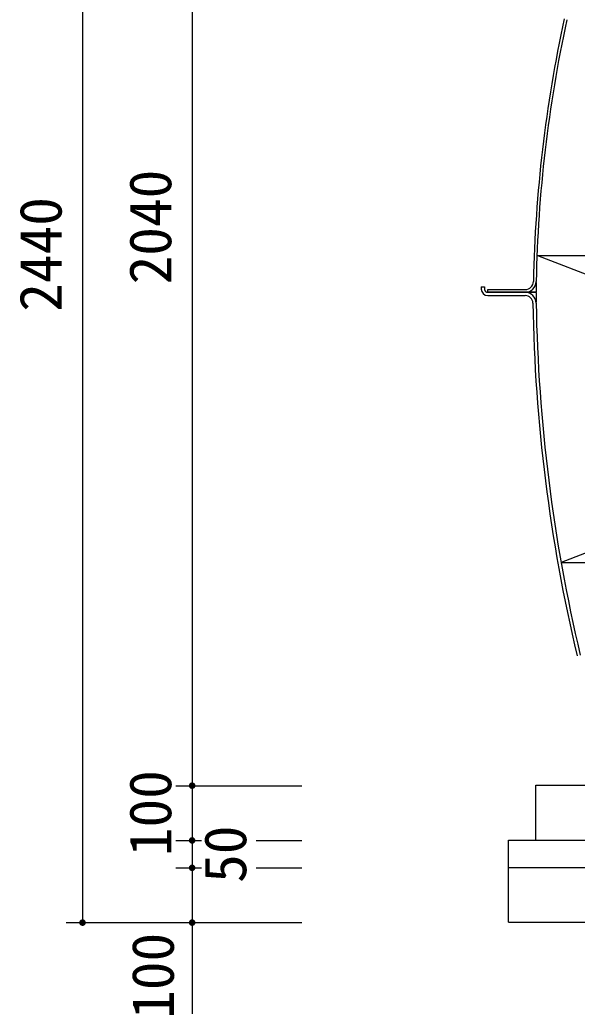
# Model space of a CAD drawing. Units: millimetres, scale not verified. Extents: x -8910 to 8910, y -6308 to 6308.
# Drawn here: x -792 to 224, y -3821 to -2005 of the extents above; entities that cross this region are included whole.
import ezdxf
from ezdxf.enums import TextEntityAlignment as Align

# ---------------------------------------------------------------- set-up
doc = ezdxf.new("R2010")
doc.units = ezdxf.units.MM
doc.header["$LTSCALE"] = 30
doc.linetypes.add('DASHED3', pattern=[4, 3, -1])
doc.linetypes.add('DOUBLE_CHAIN2', pattern=[12.8, 9, -1, 0.6, -0.6, 0.6, -1])
for name, color, linetype, lineweight in [('0-0_製作', 5, 'Continuous', 25), ('0-1_躯体', 3, 'Continuous', 25), ('0-2_機器', 2, 'Continuous', 25), ('0-3_空気管', 3, 'Continuous', 25)]:
    doc.layers.add(name, color=color, linetype=linetype, lineweight=lineweight)
doc.styles.add('ＭＳ ゴシック', font='')
doc.styles.get('ＭＳ ゴシック').set_extended_font_data('MS Gothic')

msp = doc.modelspace()

# ---------------------------------------------------------------- linework, layer by layer
at = {"layer": '0-0_製作', "color": 3}
for p in [(151.84, -2434.86), (194.94, -2994.86)]:
    msp.add_line(p, (1603.42, -2994.86), dxfattribs=at)
at = {"layer": '0-0_製作', "color": 2}
for p, q in [((-508.17, -3402.48), (-278.17, -3402.48)), ((-508.17, -3502.48), (-460.81, -3502.48)), ((-361.54, -3502.48), (-278.17, -3502.48)), ((-508.17, -3552.48), (-460.81, -3552.48)), ((-361.54, -3552.48), (-278.17, -3552.48)), ((-708.17, -3652.48), (-278.17, -3652.48)), ((-478.17, -3652.48), (-478.17, -3819.08))]:
    msp.add_line(p, q, dxfattribs=at)
at = {"layer": '0-0_製作', "color": 3}
msp.add_lwpolyline([(151.84, -2434.86), (1647.3, -2434.86), (195, -2994.86)], dxfattribs=at)
at = {"layer": '0-0_製作'}
for points in [[(-484.07, -3401.35), (-478.17, -3396.48), (-478.17, -3402.48)], [(-483.88, -3400.62), (-478.17, -3396.48), (-484.07, -3401.35)], [(-483.6, -3399.92), (-478.17, -3396.48), (-483.88, -3400.62)], [(-483.24, -3399.26), (-478.17, -3396.48), (-483.6, -3399.92)], [(-482.79, -3398.65), (-478.17, -3396.48), (-483.24, -3399.26)], [(-482.28, -3398.1), (-478.17, -3396.48), (-482.79, -3398.65)], [(-481.7, -3397.62), (-478.17, -3396.48), (-482.28, -3398.1)], [(-481.06, -3397.22), (-478.17, -3396.48), (-481.7, -3397.62)], [(-480.38, -3396.9), (-478.17, -3396.48), (-481.06, -3397.22)], [(-479.66, -3396.66), (-478.17, -3396.48), (-480.38, -3396.9)], [(-478.92, -3396.52), (-478.17, -3396.48), (-479.66, -3396.66)], [(-478.17, -3396.48), (-472.17, -3402.48), (-478.17, -3402.48)], [(-478.17, -3396.48), (-472.22, -3401.72), (-472.17, -3402.48)], [(-478.17, -3396.48), (-472.36, -3400.98), (-472.22, -3401.72)], [(-478.17, -3396.48), (-472.59, -3400.27), (-472.36, -3400.98)], [(-478.17, -3396.48), (-472.91, -3399.59), (-472.59, -3400.27)], [(-478.17, -3396.48), (-473.32, -3398.95), (-472.91, -3399.59)], [(-478.17, -3396.48), (-473.8, -3398.37), (-473.32, -3398.95)], [(-478.17, -3396.48), (-474.35, -3397.85), (-473.8, -3398.37)], [(-478.17, -3396.48), (-474.96, -3397.41), (-474.35, -3397.85)], [(-478.17, -3396.48), (-475.62, -3397.05), (-474.96, -3397.41)], [(-478.17, -3396.48), (-476.32, -3396.77), (-475.62, -3397.05)], [(-478.17, -3396.48), (-477.05, -3396.58), (-476.32, -3396.77)], [(-477.79, -3396.49), (-477.05, -3396.58), (-478.17, -3396.48)], [(-484.16, -3402.1), (-478.17, -3402.48), (-484.17, -3402.48)], [(-484.17, -3402.48), (-478.17, -3402.48), (-484.12, -3403.23)], [(-484.07, -3401.35), (-478.17, -3402.48), (-484.16, -3402.1)], [(-484.12, -3403.23), (-478.17, -3402.48), (-483.98, -3403.97)], [(-483.98, -3403.97), (-478.17, -3402.48), (-483.75, -3404.68)], [(-483.75, -3404.68), (-478.17, -3402.48), (-483.43, -3405.37)], [(-483.43, -3405.37), (-478.17, -3402.48), (-483.03, -3406)], [(-483.03, -3406), (-478.17, -3402.48), (-482.55, -3406.58)], [(-482.55, -3406.58), (-478.17, -3402.48), (-482, -3407.1)], [(-482, -3407.1), (-478.17, -3402.48), (-481.39, -3407.54)], [(-481.39, -3407.54), (-478.17, -3402.48), (-480.73, -3407.91)], [(-480.73, -3407.91), (-478.17, -3402.48), (-480.03, -3408.18)], [(-480.03, -3408.18), (-478.17, -3402.48), (-478.17, -3408.48)], [(-480.03, -3408.18), (-478.55, -3408.46), (-479.3, -3408.37)], [(-480.03, -3408.18), (-478.17, -3408.48), (-478.55, -3408.46)], [(-478.17, -3402.48), (-477.42, -3408.43), (-478.17, -3408.48)], [(-478.17, -3402.48), (-476.68, -3408.29), (-477.42, -3408.43)], [(-478.17, -3402.48), (-475.96, -3408.05), (-476.68, -3408.29)], [(-478.17, -3402.48), (-475.28, -3407.73), (-475.96, -3408.05)], [(-478.17, -3402.48), (-474.64, -3407.33), (-475.28, -3407.73)], [(-478.17, -3402.48), (-474.06, -3406.85), (-474.64, -3407.33)], [(-478.17, -3402.48), (-473.55, -3406.3), (-474.06, -3406.85)], [(-478.17, -3402.48), (-473.11, -3405.69), (-473.55, -3406.3)], [(-478.17, -3402.48), (-472.74, -3405.03), (-473.11, -3405.69)], [(-478.17, -3402.48), (-472.47, -3404.33), (-472.74, -3405.03)], [(-478.17, -3402.48), (-472.28, -3403.6), (-472.47, -3404.33)], [(-478.17, -3402.48), (-472.18, -3402.85), (-472.28, -3403.6)], [(-472.17, -3402.48), (-472.18, -3402.85), (-478.17, -3402.48)], [(-484.16, -3502.1), (-478.17, -3502.48), (-484.17, -3502.48)], [(-484.17, -3502.48), (-478.17, -3502.48), (-484.12, -3503.23)], [(-484.07, -3501.35), (-478.17, -3502.48), (-484.16, -3502.1)], [(-484.12, -3503.23), (-478.17, -3502.48), (-483.98, -3503.97)], [(-484.07, -3501.35), (-478.17, -3496.48), (-478.17, -3502.48)], [(-483.88, -3500.62), (-478.17, -3496.48), (-484.07, -3501.35)], [(-483.98, -3503.97), (-478.17, -3502.48), (-483.75, -3504.68)], [(-483.6, -3499.92), (-478.17, -3496.48), (-483.88, -3500.62)], [(-483.75, -3504.68), (-478.17, -3502.48), (-483.43, -3505.37)], [(-483.24, -3499.26), (-478.17, -3496.48), (-483.6, -3499.92)], [(-483.43, -3505.37), (-478.17, -3502.48), (-483.03, -3506)], [(-482.79, -3498.65), (-478.17, -3496.48), (-483.24, -3499.26)], [(-483.03, -3506), (-478.17, -3502.48), (-482.55, -3506.58)], [(-482.28, -3498.1), (-478.17, -3496.48), (-482.79, -3498.65)], [(-482.55, -3506.58), (-478.17, -3502.48), (-482, -3507.1)], [(-481.7, -3497.62), (-478.17, -3496.48), (-482.28, -3498.1)], [(-482, -3507.1), (-478.17, -3502.48), (-481.39, -3507.54)], [(-481.06, -3497.22), (-478.17, -3496.48), (-481.7, -3497.62)], [(-481.39, -3507.54), (-478.17, -3502.48), (-480.73, -3507.91)], [(-480.38, -3496.9), (-478.17, -3496.48), (-481.06, -3497.22)], [(-480.73, -3507.91), (-478.17, -3502.48), (-480.03, -3508.18)], [(-479.66, -3496.66), (-478.17, -3496.48), (-480.38, -3496.9)], [(-480.03, -3508.18), (-478.17, -3502.48), (-478.17, -3508.48)], [(-478.92, -3496.52), (-478.17, -3496.48), (-479.66, -3496.66)], [(-478.17, -3496.48), (-472.17, -3502.48), (-478.17, -3502.48)], [(-478.17, -3496.48), (-472.22, -3501.72), (-472.17, -3502.48)], [(-478.17, -3496.48), (-472.36, -3500.98), (-472.22, -3501.72)], [(-478.17, -3496.48), (-472.59, -3500.27), (-472.36, -3500.98)], [(-478.17, -3496.48), (-472.91, -3499.59), (-472.59, -3500.27)], [(-478.17, -3496.48), (-473.32, -3498.95), (-472.91, -3499.59)], [(-478.17, -3496.48), (-473.8, -3498.37), (-473.32, -3498.95)], [(-478.17, -3496.48), (-474.35, -3497.85), (-473.8, -3498.37)], [(-478.17, -3496.48), (-474.96, -3497.41), (-474.35, -3497.85)], [(-478.17, -3496.48), (-475.62, -3497.05), (-474.96, -3497.41)], [(-478.17, -3496.48), (-476.32, -3496.77), (-475.62, -3497.05)], [(-478.17, -3496.48), (-477.05, -3496.58), (-476.32, -3496.77)], [(-477.79, -3496.49), (-477.05, -3496.58), (-478.17, -3496.48)], [(-478.17, -3502.48), (-477.42, -3508.43), (-478.17, -3508.48)], [(-478.17, -3502.48), (-476.68, -3508.29), (-477.42, -3508.43)], [(-478.17, -3502.48), (-475.96, -3508.05), (-476.68, -3508.29)], [(-478.17, -3502.48), (-475.28, -3507.73), (-475.96, -3508.05)], [(-478.17, -3502.48), (-474.64, -3507.33), (-475.28, -3507.73)], [(-478.17, -3502.48), (-474.06, -3506.85), (-474.64, -3507.33)], [(-478.17, -3502.48), (-473.55, -3506.3), (-474.06, -3506.85)], [(-478.17, -3502.48), (-473.11, -3505.69), (-473.55, -3506.3)], [(-478.17, -3502.48), (-472.74, -3505.03), (-473.11, -3505.69)], [(-478.17, -3502.48), (-472.47, -3504.33), (-472.74, -3505.03)], [(-478.17, -3502.48), (-472.28, -3503.6), (-472.47, -3504.33)], [(-478.17, -3502.48), (-472.18, -3502.85), (-472.28, -3503.6)], [(-472.17, -3502.48), (-472.18, -3502.85), (-478.17, -3502.48)], [(-480.03, -3508.18), (-478.55, -3508.46), (-479.3, -3508.37)], [(-480.03, -3508.18), (-478.17, -3508.48), (-478.55, -3508.46)], [(-484.16, -3552.1), (-478.17, -3552.48), (-484.17, -3552.48)], [(-484.17, -3552.48), (-478.17, -3552.48), (-484.12, -3553.23)], [(-484.07, -3551.35), (-478.17, -3552.48), (-484.16, -3552.1)], [(-484.12, -3553.23), (-478.17, -3552.48), (-483.98, -3553.97)], [(-484.07, -3551.35), (-478.17, -3546.48), (-478.17, -3552.48)], [(-483.88, -3550.62), (-478.17, -3546.48), (-484.07, -3551.35)], [(-483.98, -3553.97), (-478.17, -3552.48), (-483.75, -3554.68)], [(-483.6, -3549.92), (-478.17, -3546.48), (-483.88, -3550.62)], [(-483.75, -3554.68), (-478.17, -3552.48), (-483.43, -3555.37)], [(-483.24, -3549.26), (-478.17, -3546.48), (-483.6, -3549.92)], [(-483.43, -3555.37), (-478.17, -3552.48), (-483.03, -3556)], [(-482.79, -3548.65), (-478.17, -3546.48), (-483.24, -3549.26)], [(-483.03, -3556), (-478.17, -3552.48), (-482.55, -3556.58)], [(-482.28, -3548.1), (-478.17, -3546.48), (-482.79, -3548.65)], [(-482.55, -3556.58), (-478.17, -3552.48), (-482, -3557.1)], [(-481.7, -3547.62), (-478.17, -3546.48), (-482.28, -3548.1)], [(-482, -3557.1), (-478.17, -3552.48), (-481.39, -3557.54)], [(-481.06, -3547.22), (-478.17, -3546.48), (-481.7, -3547.62)], [(-481.39, -3557.54), (-478.17, -3552.48), (-480.73, -3557.91)], [(-480.38, -3546.9), (-478.17, -3546.48), (-481.06, -3547.22)], [(-480.73, -3557.91), (-478.17, -3552.48), (-480.03, -3558.18)], [(-479.66, -3546.66), (-478.17, -3546.48), (-480.38, -3546.9)], [(-480.03, -3558.18), (-478.17, -3552.48), (-478.17, -3558.48)], [(-480.03, -3558.18), (-478.55, -3558.46), (-479.3, -3558.37)], [(-480.03, -3558.18), (-478.17, -3558.48), (-478.55, -3558.46)], [(-478.92, -3546.52), (-478.17, -3546.48), (-479.66, -3546.66)], [(-478.17, -3546.48), (-472.17, -3552.48), (-478.17, -3552.48)], [(-478.17, -3546.48), (-472.22, -3551.72), (-472.17, -3552.48)], [(-478.17, -3546.48), (-472.36, -3550.98), (-472.22, -3551.72)], [(-478.17, -3546.48), (-472.59, -3550.27), (-472.36, -3550.98)], [(-478.17, -3546.48), (-472.91, -3549.59), (-472.59, -3550.27)], [(-478.17, -3546.48), (-473.32, -3548.95), (-472.91, -3549.59)], [(-478.17, -3546.48), (-473.8, -3548.37), (-473.32, -3548.95)], [(-478.17, -3546.48), (-474.35, -3547.85), (-473.8, -3548.37)], [(-478.17, -3546.48), (-474.96, -3547.41), (-474.35, -3547.85)], [(-478.17, -3546.48), (-475.62, -3547.05), (-474.96, -3547.41)], [(-478.17, -3546.48), (-476.32, -3546.77), (-475.62, -3547.05)], [(-478.17, -3546.48), (-477.05, -3546.58), (-476.32, -3546.77)], [(-477.79, -3546.49), (-477.05, -3546.58), (-478.17, -3546.48)], [(-478.17, -3552.48), (-477.42, -3558.43), (-478.17, -3558.48)], [(-478.17, -3552.48), (-476.68, -3558.29), (-477.42, -3558.43)], [(-478.17, -3552.48), (-475.96, -3558.05), (-476.68, -3558.29)], [(-478.17, -3552.48), (-475.28, -3557.73), (-475.96, -3558.05)], [(-478.17, -3552.48), (-474.64, -3557.33), (-475.28, -3557.73)], [(-478.17, -3552.48), (-474.06, -3556.85), (-474.64, -3557.33)], [(-478.17, -3552.48), (-473.55, -3556.3), (-474.06, -3556.85)], [(-478.17, -3552.48), (-473.11, -3555.69), (-473.55, -3556.3)], [(-478.17, -3552.48), (-472.74, -3555.03), (-473.11, -3555.69)], [(-478.17, -3552.48), (-472.47, -3554.33), (-472.74, -3555.03)], [(-478.17, -3552.48), (-472.28, -3553.6), (-472.47, -3554.33)], [(-478.17, -3552.48), (-472.18, -3552.85), (-472.28, -3553.6)], [(-472.17, -3552.48), (-472.18, -3552.85), (-478.17, -3552.48)], [(-684.07, -3651.35), (-678.17, -3652.48), (-684.16, -3652.1)], [(-684.07, -3651.35), (-678.17, -3646.48), (-678.17, -3652.48)], [(-683.88, -3650.62), (-678.17, -3646.48), (-684.07, -3651.35)], [(-683.6, -3649.92), (-678.17, -3646.48), (-683.88, -3650.62)], [(-683.24, -3649.26), (-678.17, -3646.48), (-683.6, -3649.92)], [(-682.79, -3648.65), (-678.17, -3646.48), (-683.24, -3649.26)], [(-682.28, -3648.1), (-678.17, -3646.48), (-682.79, -3648.65)], [(-681.7, -3647.62), (-678.17, -3646.48), (-682.28, -3648.1)], [(-681.06, -3647.22), (-678.17, -3646.48), (-681.7, -3647.62)], [(-680.38, -3646.9), (-678.17, -3646.48), (-681.06, -3647.22)], [(-679.66, -3646.66), (-678.17, -3646.48), (-680.38, -3646.9)], [(-678.92, -3646.52), (-678.17, -3646.48), (-679.66, -3646.66)], [(-678.17, -3646.48), (-672.17, -3652.48), (-678.17, -3652.48)], [(-678.17, -3646.48), (-672.22, -3651.72), (-672.17, -3652.48)], [(-678.17, -3646.48), (-672.36, -3650.98), (-672.22, -3651.72)], [(-678.17, -3646.48), (-672.59, -3650.27), (-672.36, -3650.98)], [(-678.17, -3646.48), (-672.91, -3649.59), (-672.59, -3650.27)], [(-678.17, -3646.48), (-673.32, -3648.95), (-672.91, -3649.59)], [(-678.17, -3646.48), (-673.8, -3648.37), (-673.32, -3648.95)], [(-678.17, -3646.48), (-674.35, -3647.85), (-673.8, -3648.37)], [(-678.17, -3646.48), (-674.96, -3647.41), (-674.35, -3647.85)], [(-678.17, -3646.48), (-675.62, -3647.05), (-674.96, -3647.41)], [(-678.17, -3646.48), (-676.32, -3646.77), (-675.62, -3647.05)], [(-677.79, -3646.49), (-676.32, -3646.77), (-678.17, -3646.48)], [(-677.79, -3646.49), (-677.05, -3646.58), (-676.32, -3646.77)], [(-484.07, -3651.35), (-478.17, -3652.48), (-484.16, -3652.1)], [(-484.07, -3651.35), (-478.17, -3646.48), (-478.17, -3652.48)], [(-483.88, -3650.62), (-478.17, -3646.48), (-484.07, -3651.35)], [(-483.6, -3649.92), (-478.17, -3646.48), (-483.88, -3650.62)], [(-483.24, -3649.26), (-478.17, -3646.48), (-483.6, -3649.92)], [(-482.79, -3648.65), (-478.17, -3646.48), (-483.24, -3649.26)], [(-482.28, -3648.1), (-478.17, -3646.48), (-482.79, -3648.65)], [(-481.7, -3647.62), (-478.17, -3646.48), (-482.28, -3648.1)], [(-481.06, -3647.22), (-478.17, -3646.48), (-481.7, -3647.62)], [(-480.38, -3646.9), (-478.17, -3646.48), (-481.06, -3647.22)], [(-479.66, -3646.66), (-478.17, -3646.48), (-480.38, -3646.9)], [(-478.92, -3646.52), (-478.17, -3646.48), (-479.66, -3646.66)], [(-478.17, -3646.48), (-472.17, -3652.48), (-478.17, -3652.48)], [(-478.17, -3646.48), (-472.22, -3651.72), (-472.17, -3652.48)], [(-478.17, -3646.48), (-472.36, -3650.98), (-472.22, -3651.72)], [(-478.17, -3646.48), (-472.59, -3650.27), (-472.36, -3650.98)], [(-478.17, -3646.48), (-472.91, -3649.59), (-472.59, -3650.27)], [(-478.17, -3646.48), (-473.32, -3648.95), (-472.91, -3649.59)], [(-478.17, -3646.48), (-473.8, -3648.37), (-473.32, -3648.95)], [(-478.17, -3646.48), (-474.35, -3647.85), (-473.8, -3648.37)], [(-478.17, -3646.48), (-474.96, -3647.41), (-474.35, -3647.85)], [(-478.17, -3646.48), (-475.62, -3647.05), (-474.96, -3647.41)], [(-478.17, -3646.48), (-476.32, -3646.77), (-475.62, -3647.05)], [(-478.17, -3646.48), (-477.05, -3646.58), (-476.32, -3646.77)], [(-477.79, -3646.49), (-477.05, -3646.58), (-478.17, -3646.48)], [(-684.16, -3652.1), (-678.17, -3652.48), (-684.17, -3652.48)], [(-684.17, -3652.48), (-678.17, -3652.48), (-684.12, -3653.23)], [(-684.12, -3653.23), (-678.17, -3652.48), (-683.98, -3653.97)], [(-683.98, -3653.97), (-678.17, -3652.48), (-683.75, -3654.68)], [(-683.75, -3654.68), (-678.17, -3652.48), (-683.43, -3655.37)], [(-683.43, -3655.37), (-678.17, -3652.48), (-683.03, -3656)], [(-683.03, -3656), (-678.17, -3652.48), (-682.55, -3656.58)], [(-682.55, -3656.58), (-678.17, -3652.48), (-682, -3657.1)], [(-682, -3657.1), (-678.17, -3652.48), (-681.39, -3657.54)], [(-681.39, -3657.54), (-678.17, -3652.48), (-680.73, -3657.91)], [(-680.73, -3657.91), (-678.17, -3652.48), (-678.17, -3658.48)], [(-680.73, -3657.91), (-678.17, -3658.48), (-680.03, -3658.18)], [(-680.03, -3658.18), (-678.55, -3658.46), (-679.3, -3658.37)], [(-680.03, -3658.18), (-678.17, -3658.48), (-678.55, -3658.46)], [(-678.17, -3652.48), (-677.42, -3658.43), (-678.17, -3658.48)], [(-678.17, -3652.48), (-676.68, -3658.29), (-677.42, -3658.43)], [(-678.17, -3652.48), (-675.96, -3658.05), (-676.68, -3658.29)], [(-678.17, -3652.48), (-675.28, -3657.73), (-675.96, -3658.05)], [(-678.17, -3652.48), (-674.64, -3657.33), (-675.28, -3657.73)], [(-678.17, -3652.48), (-674.06, -3656.85), (-674.64, -3657.33)], [(-678.17, -3652.48), (-673.55, -3656.3), (-674.06, -3656.85)], [(-678.17, -3652.48), (-673.11, -3655.69), (-673.55, -3656.3)], [(-678.17, -3652.48), (-672.74, -3655.03), (-673.11, -3655.69)], [(-678.17, -3652.48), (-672.47, -3654.33), (-672.74, -3655.03)], [(-678.17, -3652.48), (-672.28, -3653.6), (-672.47, -3654.33)], [(-678.17, -3652.48), (-672.18, -3652.85), (-672.28, -3653.6)], [(-672.17, -3652.48), (-672.18, -3652.85), (-678.17, -3652.48)], [(-484.16, -3652.1), (-478.17, -3652.48), (-484.17, -3652.48)], [(-484.17, -3652.48), (-478.17, -3652.48), (-484.12, -3653.23)], [(-484.12, -3653.23), (-478.17, -3652.48), (-483.98, -3653.97)], [(-483.98, -3653.97), (-478.17, -3652.48), (-483.75, -3654.68)], [(-483.75, -3654.68), (-478.17, -3652.48), (-483.43, -3655.37)], [(-483.43, -3655.37), (-478.17, -3652.48), (-483.03, -3656)], [(-483.03, -3656), (-478.17, -3652.48), (-482.55, -3656.58)], [(-482.55, -3656.58), (-478.17, -3652.48), (-482, -3657.1)], [(-482, -3657.1), (-478.17, -3652.48), (-481.39, -3657.54)], [(-481.39, -3657.54), (-478.17, -3652.48), (-480.73, -3657.91)], [(-480.73, -3657.91), (-478.17, -3652.48), (-480.03, -3658.18)], [(-480.03, -3658.18), (-478.17, -3652.48), (-478.17, -3658.48)], [(-480.03, -3658.18), (-478.55, -3658.46), (-479.3, -3658.37)], [(-480.03, -3658.18), (-478.17, -3658.48), (-478.55, -3658.46)], [(-478.17, -3652.48), (-477.42, -3658.43), (-478.17, -3658.48)], [(-478.17, -3652.48), (-476.68, -3658.29), (-477.42, -3658.43)], [(-478.17, -3652.48), (-475.96, -3658.05), (-476.68, -3658.29)], [(-478.17, -3652.48), (-475.28, -3657.73), (-475.96, -3658.05)], [(-478.17, -3652.48), (-474.64, -3657.33), (-475.28, -3657.73)], [(-478.17, -3652.48), (-474.06, -3656.85), (-474.64, -3657.33)], [(-478.17, -3652.48), (-473.55, -3656.3), (-474.06, -3656.85)], [(-478.17, -3652.48), (-473.11, -3655.69), (-473.55, -3656.3)], [(-478.17, -3652.48), (-472.74, -3655.03), (-473.11, -3655.69)], [(-478.17, -3652.48), (-472.47, -3654.33), (-472.74, -3655.03)], [(-478.17, -3652.48), (-472.28, -3653.6), (-472.47, -3654.33)], [(-478.17, -3652.48), (-472.18, -3652.85), (-472.28, -3653.6)], [(-472.17, -3652.48), (-472.18, -3652.85), (-478.17, -3652.48)]]:
    msp.add_solid(points, dxfattribs=at)
at = {"layer": '0-1_躯体'}
msp.add_line((149.21, -3401.86), (1649.22, -3401.86), dxfattribs=at)
at = {"layer": '0-2_機器'}
for p, q in [((-678.17, -1212.48), (-678.17, -3652.48)), ((-478.17, -1362.48), (-478.17, -3402.48)), ((-478.17, -3402.48), (-478.17, -3502.48)), ((149.21, -3401.86), (1649.21, -3401.86)), ((149.21, -3502.48), (149.21, -3401.86)), ((-478.17, -3502.48), (-478.17, -3552.48)), ((99.21, -3501.86), (1699.21, -3501.86)), ((99.21, -3651.86), (99.21, -3501.86)), ((-478.17, -3552.48), (-478.17, -3652.48)), ((99.21, -3551.86), (1699.21, -3551.86))]:
    msp.add_line(p, q, dxfattribs=at)
msp.add_lwpolyline([(99.21, -3651.86), (1699.21, -3651.86), (1699.21, -3501.86)], dxfattribs=at)
at = {"layer": '0-3_空気管'}
for p, q in [((49.22, -2491.86), (49.22, -2495.86)), ((49.22, -2491.86), (55.22, -2491.86)), ((61.22, -2501.86), (61.22, -2496.86)), ((61.22, -2496.86), (129.53, -2496.86)), ((61.22, -2501.86), (149.21, -2501.86)), ((61.22, -2507.86), (129.49, -2507.86))]:
    msp.add_line(p, q, dxfattribs=at)
at = {"layer": '0-3_空気管', "linetype": 'DASHED3'}
for p, q in [((55.22, -2491.86), (55.22, -2495.86)), ((149.21, -2501.86), (61.22, -2501.86))]:
    msp.add_line(p, q, dxfattribs=at)
at = {"layer": '0-3_空気管'}
for centre, radius, start, end in [((2649.04, -2531.86), 2505, 167.799, 178.863), ((2649.04, -2531.86), 2500, 167.825, 178.863), ((129.53, -2481.86), 15, 270, 358.863), ((129.53, -2481.86), 20, 270, 358.863), ((61.22, -2495.86), 12, 180, 270), ((129.48, -2521.86), 20, 0.949, 90), ((129.48, -2521.86), 14, 0.949, 90), ((3149.06, -2471.86), 3006, 180.949, 193.341), ((3149.06, -2471.86), 3000, 180.949, 193.341)]:
    msp.add_arc(centre, radius, start, end, dxfattribs=at)
at = {"layer": '0-3_空気管', "linetype": 'DOUBLE_CHAIN2'}
for centre, radius, start, end in [((2649.04, -2531.86), 2500, 178.901, 179.312), ((3149.06, -2471.86), 3000, 180.573, 180.917)]:
    msp.add_arc(centre, radius, start, end, dxfattribs=at)
at = {"layer": '0-3_空気管', "linetype": 'DASHED3'}
msp.add_arc((61.22, -2495.86), 6, 180, 270, dxfattribs=at)

# ---------------------------------------------------------------- texts
at = {"layer": '0-0_製作', "color": 4, "style": 'ＭＳ ゴシック'}
for s, p in [('2440', (-693.17, -2537.48)), ('100', (-493.17, -3531.23)), ('50', (-356.35, -3579.98)), ('100', (-488.47, -3828.09))]:
    msp.add_text(s, height=76.98, rotation=90, dxfattribs=at).set_placement(p, align=Align.BOTTOM_LEFT)
at = {"layer": '0-2_機器', "color": 4, "style": 'ＭＳ ゴシック'}
msp.add_text('2040', height=76.98, rotation=90, dxfattribs=at).set_placement((-493.17, -2487.48), align=Align.BOTTOM_LEFT)

doc.saveas('drawing.dxf')
